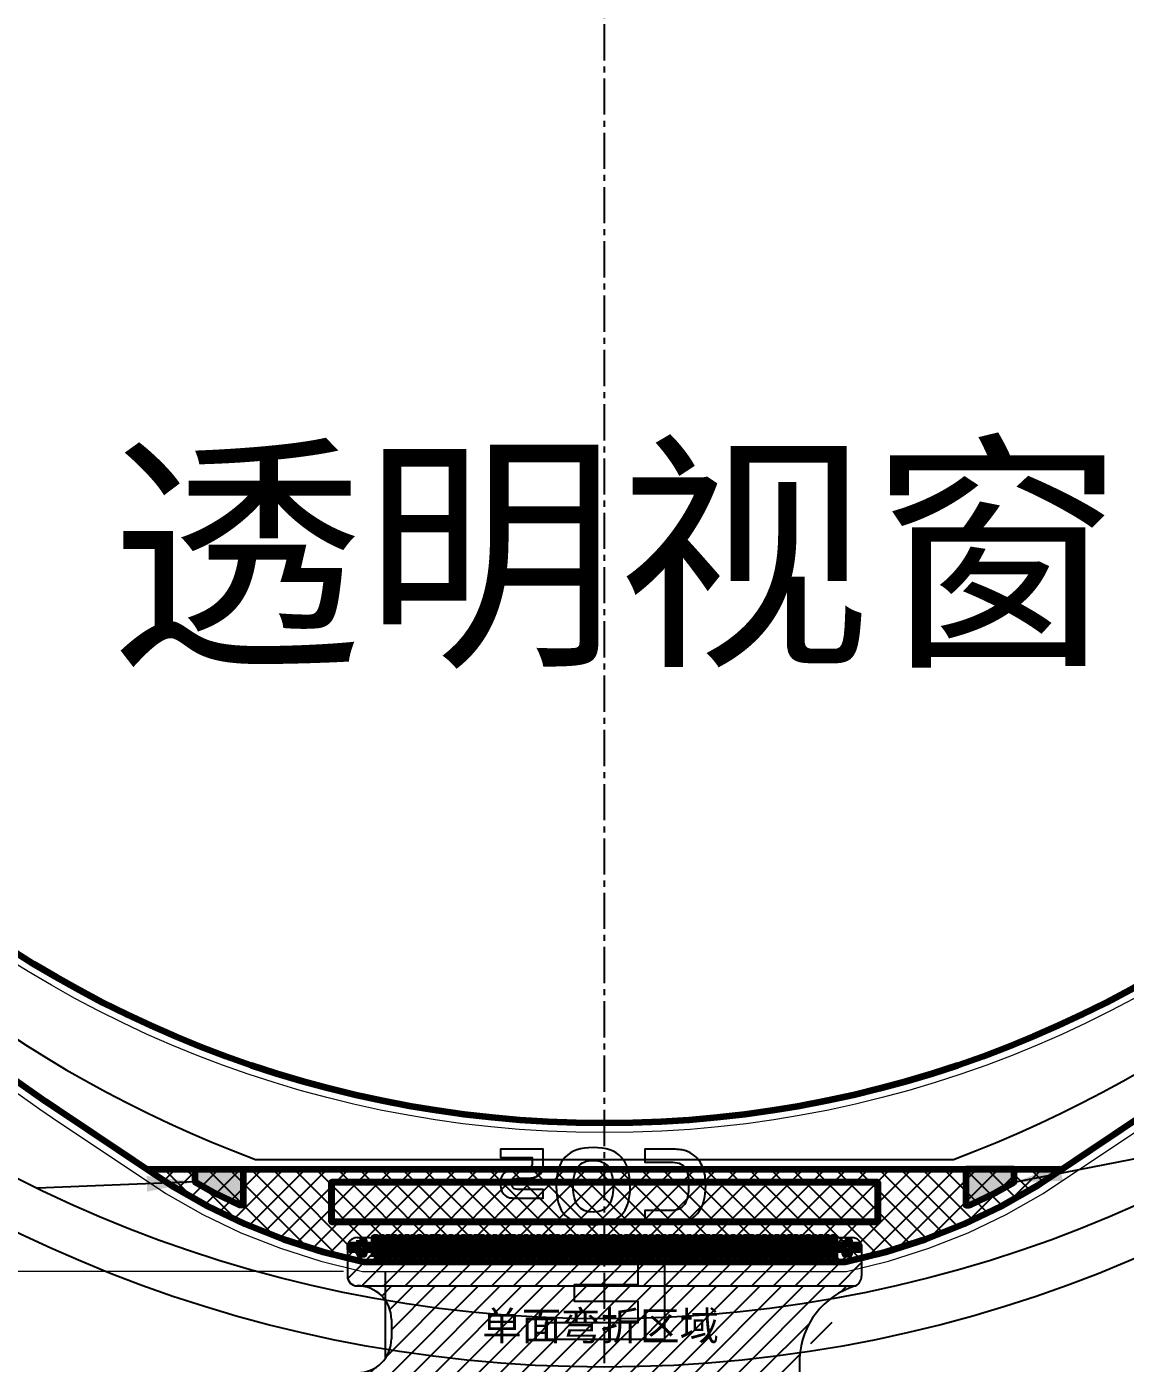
# Model space of a CAD drawing. Header units: millimetres. Extents: x 661 to 1565, y 210 to 444.
# Drawn here: x 1315.73 to 1338.51, y 324.14 to 351.84 of the extents above; entities that cross this region are included whole.
import ezdxf

# ---------------------------------------------------------------- set-up
doc = ezdxf.new("R2010")
doc.units = ezdxf.units.MM
doc.linetypes.add('CENTER', pattern=[50.800000000000004, 31.75, -6.349999999999999, 6.349999999999999, -6.349999999999999])
doc.linetypes.add('CENTER2', pattern=[1.125, 0.75, -0.125, 0.125, -0.125])
for name, color, linetype, lineweight in [('CEN', 1, 'CENTER', 15), ('GATE.drawing', 3, 'Continuous', 100), ('LAYOUT.drawing', 140, 'Continuous', 100), ('OUTLINE.drawing', 190, 'Continuous', 100)]:
    doc.layers.add(name, color=color, linetype=linetype, lineweight=lineweight)
doc.layers.add('dim', color=3, linetype='Continuous')
doc.layers.add('layer 1', color=7, linetype='Continuous')
doc.styles.get("Standard").update_dxf_attribs({"font": 'txt', "bigfont": 'gbcbig.shx'})
doc.styles.add('宋体', font='')
doc.styles.add('工程', font='gbenor.shx', dxfattribs={"width": 1.25, "bigfont": 'gbcbig.shx'})
doc.styles.get('宋体').set_extended_font_data('SimSun')
doc.dimstyles.new('STANDARD$0', dxfattribs={"dimtxt": 1.6, "dimasz": 1.2, "dimexe": 0.8, "dimexo": 0.5, "dimgap": 0.6, "dimtad": 0, "dimzin": 1, "dimdsep": 46, "dimtxsty": 'Standard', "dimcen": 0, "dimclrd": 3, "dimclre": 3, "dimclrt": 3, "dimadec": 1, "dimazin": 2, "dimtp": 0.2, "dimtm": 0.2, "dimtfac": 0.5, "dimtmove": 0, "dimatfit": 3, "dimfxl": 0, "dimlwd": 13, "dimlwe": 13, "dimarcsym": 0})
doc.dimstyles.new('标准', dxfattribs={"dimtxt": 2, "dimasz": 1.8, "dimexe": 0.5, "dimexo": 0.4, "dimgap": 0.1, "dimtad": 1, "dimzin": 1, "dimdsep": 46, "dimtxsty": '工程', "dimblk": 'CLOSEDBLANK', "dimcen": 0.09, "dimclrd": 3, "dimclre": 3, "dimclrt": 3, "dimadec": 0, "dimazin": 0, "dimtfac": 1, "dimtofl": 0, "dimtmove": 0, "dimatfit": 3, "dimldrblk": 'CLOSEDBLANK', "dimfxl": 0, "dimtolj": 1, "dimlwd": 0, "dimlwe": 0, "dimarcsym": 0})
doc.dimstyles.new('标注', dxfattribs={"dimtxt": 1.2, "dimasz": 1, "dimexe": 0, "dimexo": 1, "dimgap": 0.2, "dimtad": 0, "dimrnd": 0.0005, "dimzin": 9, "dimdsep": 46, "dimtxsty": 'Standard', "dimcen": 0, "dimclrd": 3, "dimclre": 3, "dimclrt": 3, "dimadec": 0, "dimazin": 0, "dimtfac": 1, "dimtmove": 0, "dimatfit": 3, "dimfxl": 0, "dimlwd": -1, "dimlwe": -1, "dimarcsym": 0})

# ---------------------------------------------------------------- blocks, each defined once
blk = doc.blocks.new('*D105')
at = {"color": 7, "lineweight": 0, "transparency": 16777216}
for p, q in [((1327.31263947413, 375.9943471481744), (1288.288190374724, 375.9943471481744)), ((1288.788190374724, 374.9943471481744), (1288.788190374724, 327.0403462019488)), ((1322.298206530873, 326.0403462019488), (1288.288190374724, 326.0403462019488))]:
    blk.add_line(p, q, dxfattribs=at)
at = {"color": 7, "transparency": 16777216}
for points in [[(1288.621523708057, 374.9943471481744), (1288.954857041391, 374.9943471481744), (1288.788190374724, 375.9943471481744)], [(1288.621523708057, 327.0403462019488), (1288.954857041391, 327.0403462019488), (1288.788190374724, 326.0403462019488)]]:
    blk.add_solid(points, dxfattribs=at)
at = {"layer": 'Defpoints', "color": 0, "transparency": 16777216}
for p in [(1327.71263947413, 375.9943471481744), (1288.788190374724, 326.0403462019488), (1322.698206530873, 326.0403462019488)]:
    blk.add_point(p, dxfattribs=at)
at = {"color": 7, "transparency": 16777216, "insert": (1287.332883112154, 351.0173466750616), "char_height": 1.5, "attachment_point": 5, "rotation": 90, "style": '宋体'}
blk.add_mtext('\\A1;49.95%%P0.15(LCM)', dxfattribs=at)
blk = doc.blocks.new('_ClosedBlank')
at = {"color": 0, "linetype": 'ByBlock', "lineweight": -2}
for p, q in [((-1, 0.1666666666666666), (0, 0)), ((-1, 0.1666666666666666), (-1, -0.1666666666666666)), ((0, 0), (-1, -0.1666666666666666))]:
    blk.add_line(p, q, dxfattribs=at)
blk = doc.blocks.new('*D107')
at = {"color": 7, "lineweight": 0, "transparency": 16777216}
for p, q in [((1322.298206530873, 326.0403462019488), (1295.794523949958, 326.0403462019488)), ((1296.294523949958, 325.0403462019488), (1296.294523949958, 277.0364331500115)), ((1324.116344729955, 276.0364331500115), (1295.794523949958, 276.0364331500115))]:
    blk.add_line(p, q, dxfattribs=at)
at = {"color": 7, "transparency": 16777216}
for points in [[(1296.127857283292, 325.0403462019488), (1296.461190616625, 325.0403462019488), (1296.294523949958, 326.0403462019488)], [(1296.127857283292, 277.0364331500115), (1296.461190616625, 277.0364331500115), (1296.294523949958, 276.0364331500115)]]:
    blk.add_solid(points, dxfattribs=at)
at = {"layer": 'Defpoints', "color": 0, "transparency": 16777216}
for p in [(1322.698206530873, 326.0403462019488), (1296.294523949958, 276.0364331500115), (1324.516344729955, 276.0364331500115)]:
    blk.add_point(p, dxfattribs=at)
at = {"color": 7, "transparency": 16777216, "insert": (1294.985864732081, 301.0383896759802), "char_height": 1.5, "attachment_point": 5, "rotation": 90, "style": '宋体'}
blk.add_mtext('\\A1;50.00%%P0.3', dxfattribs=at)
blk = doc.blocks.new('fpc_mark')
at = {"layer": 'GATE.drawing', "color": 3, "linetype": 'Continuous', "lineweight": 100}
blk.add_lwpolyline([(0.20138, 0.2459), (0.30138, 0.2459), (0.30138, 0.1459), (0.50138, 0.1459), (0.50138, 0.0459), (0.30138, 0.0459), (0.30138, -0.0541), (0.20138, -0.0541), (0.20138, 0.0459), (0.00138, 0.0459), (0.00138, 0.1459), (0.20138, 0.1459)], close=True, dxfattribs=at)
blk = doc.blocks.new('*D118')
at = {"color": 0, "lineweight": -2, "transparency": 16777216}
for p, q in [((1299.812629175806, 351.9851063073108), (1299.812629175806, 307.7014887069344)), ((1322.41263947293, 317.2559406835471), (1322.41263947293, 307.7014887069344)), ((1300.812629175806, 307.8814887069344), (1308.278500246156, 307.8814887069344)), ((1321.41263947293, 307.8814887069344), (1313.94676840258, 307.8814887069344))]:
    blk.add_line(p, q, dxfattribs=at)
at = {"color": 0, "transparency": 16777216}
for points in [[(1300.812629175806, 308.0481553736011), (1300.812629175806, 307.7148220402677), (1299.812629175806, 307.8814887069344)], [(1321.41263947293, 308.0481553736011), (1321.41263947293, 307.7148220402677), (1322.41263947293, 307.8814887069344)]]:
    blk.add_solid(points, dxfattribs=at)
at = {"layer": 'Defpoints', "color": 0, "transparency": 16777216}
for p in [(1299.812629175806, 352.0476063073108), (1322.41263947293, 317.3184406835471), (1322.41263947293, 307.8814887069344)]:
    blk.add_point(p, dxfattribs=at)
at = {"color": 0, "transparency": 16777216, "insert": (1311.112634324368, 307.8814887069344), "char_height": 1.6, "attachment_point": 5, "style": '宋体'}
blk.add_mtext('\\A1;22.60', dxfattribs=at)

msp = doc.modelspace()

# ---------------------------------------------------------------- hatches: boundary and pattern name
for points in [[(1319.22292947413, 327.8871162019487), (1319.614979474131, 327.664946201949), (1320.14461947413, 327.4103462019486), (1320.22292947413, 327.4103462019486), (1320.22292947413, 328.1603462019486), (1319.22292947413, 328.1603462019486)], [(1335.20234947413, 327.4103462019486), (1335.280659474129, 327.4103462019486), (1335.810299474129, 327.6649462019486), (1336.20234947413, 327.8871162019487), (1336.20234947413, 328.1603462019486), (1335.20234947413, 328.1603462019486)]]:
    msp.add_hatch(color=2).paths.add_polyline_path(points)
at = {"layer": 'dim'}
h = msp.add_hatch(dxfattribs=at)
h.set_pattern_fill('ANSI37', scale=0.1, style=0)
h.set_pattern_definition([(45, (251.3952429208204, -11.86001314101753), (-0.2245064030267288, 0.2245064030267289), []), (135, (251.3952429208204, -11.86001314101753), (-0.2245064030267289, -0.2245064030267288), [])])
edge = h.paths.add_edge_path()
edge.add_line((1318.222924734074, 328.1603462019486), (1337.20234947413, 328.1603462019486))
edge.add_arc((1325.27369701057, 338.4511751536313), 12.47455343351852, 235.582984395283, 258.1976510388391)
edge.add_line((1322.722199474127, 326.2403462019494), (1332.703079474133, 326.2403462019496))
edge.add_arc((1330.120698029252, 338.5235475717116), 12.55172218530143, 281.8727752933423, 304.3465892725349)
h = msp.add_hatch(dxfattribs=at)
h.set_pattern_fill('ANSI31', color=30, scale=0.1, style=0)
h.set_pattern_definition([(45, (251.3952429208204, -11.86001314101753), (-0.2245064030267288, 0.2245064030267289), [])])
edge = h.paths.add_edge_path()
edge.add_line((1322.58264292082, 326.7403604174176), (1332.855259534048, 326.7399616375563))
edge.add_arc((1322.58264292082, 326.5403604174176), 0.2, 90.00000000002606, 180.0000000000326)
edge.add_line((1322.38264292082, 326.5399535871272), (1322.38264292082, 325.9399763560575))
edge.add_arc((1322.58264292082, 325.9399763560575), 0.2, 179.9999999999674, 269.9999999999739)
edge.add_line((1322.583017741027, 325.7399763560575), (1332.057921132281, 325.7399760293576))
edge.add_line((1332.057921936283, 325.7399760293581), (1332.917135894085, 325.7399762917881))
edge.add_arc((1332.810739817098, 325.9461156077456), 0.2319774617967958, 297.299921475494, 358.4834980002183)
edge.add_line((1333.042636027439, 326.5399535871272), (1333.042636027439, 325.9399763560575))
edge.add_arc((1332.842636027439, 326.5403604174176), 0.2, 359.9999999999674, 449.999999999974)
h = msp.add_hatch(dxfattribs=at)
h.set_pattern_fill('ANSI31', scale=0.1, style=0)
h.set_pattern_definition([(45, (309.535881327158, -24.83784195458551), (-0.2245064030267288, 0.2245064030267289), [])])
edge = h.paths.add_edge_path()
edge.add_line((1322.583017741027, 325.7399763560575), (1332.057921132281, 325.7399760293576))
edge.add_arc((1322.594260825256, 325.0399125238597), 0.7001541088178348, 0.00522362412663274, 90.92009595444304)
edge.add_line((1323.294414931165, 325.0399763565175), (1323.294414931165, 324.6399763551032))
edge.add_arc((1322.594414932119, 324.6399763546086), 0.6999999990454739, 269.9999999595364, 360.0000000404766)
edge.add_line((1322.594414931625, 323.9399763555632), (1331.756254485483, 323.9405525745977))
edge.add_line((1331.756417912585, 324.2453333767841), (1331.756254181965, 323.9399865322829))
edge.add_arc((1333.392844738519, 324.172527890468), 1.638045602379227, 106.8826506979029, 177.4525606893499)
edge.add_line((1332.057921936283, 325.7399760293581), (1332.917135894085, 325.7399762917881))
h.paths.add_polyline_path([(1324.983757592896, 324.2337900255816), (1330.432360944852, 324.2337900255816), (1330.432360944852, 325.3918905842409), (1324.983757592896, 325.3918905842409)], flags=24)

# ---------------------------------------------------------------- linework, layer by layer
at = {"color": 1, "linetype": 'CENTER2'}
msp.add_line((1327.71263947413, 324.1384088963309), (1327.71263947413, 375.7943462019487), dxfattribs=at)
at = {"color": 5}
msp.add_line((1320.476884599767, 328.3604638281688), (1334.948394348492, 328.3604638281687), dxfattribs=at)
at = {"color": 30, "linetype": 'Continuous'}
for p, q in [((1322.38264292082, 326.5399535871272), (1322.38264292082, 325.9399763560575)), ((1333.042636027439, 326.5399535871272), (1333.042636027439, 325.9399763560575)), ((1323.294414931165, 325.0399763565175), (1323.294414931165, 324.6399763551032))]:
    msp.add_line(p, q, dxfattribs=at)
at = {"color": 6, "linetype": 'Continuous'}
msp.add_circle((1327.71263947413, 351.9564882001265), 27.9, dxfattribs=at)
at = {"color": 7, "linetype": 'Continuous'}
msp.add_circle((1327.71263947413, 351.9564882001265), 26.9, dxfattribs=at)
at = {"color": 5}
for centre, radius, start, end in [((1327.71263947413, 351.9511922128469), 23.6632, 359.4362865671836, 180.5637134328163), ((1329.30450791297, 352.0232328050898), 25.25576308518412, 180.6916082678305, 249.5414865256299), ((1326.120780226642, 352.023226341332), 25.25575381647999, 290.4584990633068, 359.3084061432388)]:
    msp.add_arc(centre, radius, start, end, dxfattribs=at)
at = {"color": 30, "ltscale": 5}
for centre, radius, start, end in [((1322.58264292082, 326.5403604174176), 0.2, 90.00000000002606, 180.0000000000326), ((1332.842636027439, 326.5403604174176), 0.2, 359.9999999999674, 89.99999999997395), ((1322.58264292082, 325.9399763560575), 0.2, 179.9999999999674, 269.9999999999739), ((1332.810739817098, 325.9461156077456), 0.2319774617967958, 297.299921475494, 358.4834980002183)]:
    msp.add_arc(centre, radius, start, end, dxfattribs=at)
at = {"layer": 'CEN', "color": 6, "linetype": 'ByBlock'}
msp.add_circle((1327.712639474129, 351.9564882001268), 23.04, dxfattribs=at)
at = {"layer": 'dim', "color": 30}
for p, q in [((1322.58264292082, 326.7403604174176), (1332.855259534048, 326.7399616375563)), ((1322.583017741027, 325.7399763560575), (1332.057921132281, 325.7399760293576)), ((1332.057921936283, 325.7399760293581), (1332.917135894085, 325.7399762917881)), ((1331.756417912585, 324.2453333767841), (1331.756254181965, 323.9399865322829))]:
    msp.add_line(p, q, dxfattribs=at)
at = {"layer": 'dim', "color": 32, "ltscale": 3}
msp.add_line((1323.161297844898, 326.0403462019488), (1323.161297851135, 324.2293137743898), dxfattribs=at)
at = {"layer": 'dim', "color": 30}
for centre, radius, start, end in [((1322.594260825256, 325.0399125238597), 0.7001541088178348, 0.00522362412663274, 90.92009595444304), ((1333.392844738519, 324.172527890468), 1.638045602379227, 106.8826506979029, 177.4525606893499), ((1322.594414932119, 324.6399763546086), 0.6999999990454739, 269.9999999595364, 4.047660398717807e-08)]:
    msp.add_arc(centre, radius, start, end, dxfattribs=at)
at = {"layer": 'GATE.drawing', "color": 2, "linetype": 'Continuous', "lineweight": 100}
for points in [[(1320.22292947413, 328.1603462019486), (1320.22292947413, 327.4103462019486), (1320.14461947413, 327.4103462019486), (1319.61497947413, 327.6649462019486), (1319.22292947413, 327.8871162019486), (1319.22292947413, 328.1603462019486)], [(1335.20234947413, 328.1603462019486), (1335.20234947413, 327.4103462019486), (1335.280659474129, 327.4103462019486), (1335.81029947413, 327.6649462019486), (1336.20234947413, 327.8871162019486), (1336.20234947413, 328.1603462019486)]]:
    msp.add_lwpolyline(points, close=True, dxfattribs=at)
at = {"layer": 'layer 1', "color": 8}
for points, knots in [([(1326.443289474508, 328.2689739996104), (1326.443289474508, 328.1626739996109), (1326.416489474508, 328.0867739996111), (1326.362589474508, 328.0410739996105), (1326.308989474508, 327.9952739996106), (1326.219889474508, 327.9724739996109), (1326.094989474508, 327.9724739996109), (1326.094989474508, 327.9724739996109), (1325.957889474508, 327.9724739996109), (1325.957889474508, 327.9724739996109), (1325.895989474508, 327.9724739996109), (1325.852689474508, 327.9634739996109), (1325.828289474508, 327.9456739996103), (1325.803589474508, 327.9277739996105), (1325.791389474508, 327.8976739996106), (1325.791389474508, 327.8555739996109), (1325.791389474508, 327.8110739996109), (1325.803089474508, 327.780073999611), (1325.826889474508, 327.7621739996112), (1325.850389474508, 327.7442739996104), (1325.894089474508, 327.7353739996106), (1325.957889474508, 327.7353739996106), (1325.957889474508, 327.7353739996106), (1326.443289474508, 327.7353739996106), (1326.443289474508, 327.7353739996106), (1326.443289474508, 327.7353739996106), (1326.443289474508, 327.5603739996104), (1326.443289474508, 327.5603739996104), (1326.443289474508, 327.5603739996104), (1325.864989474508, 327.5603739996104), (1325.864989474508, 327.5603739996104), (1325.815289474508, 327.5603739996104), (1325.777489474508, 327.5629739996111), (1325.750889474508, 327.5679739996103), (1325.724589474508, 327.5730739996106), (1325.701089474508, 327.581773999611), (1325.680389474508, 327.5942739996108), (1325.637589474508, 327.6189739996107), (1325.605789474508, 327.653273999611), (1325.584589474508, 327.6967739996107), (1325.563489474508, 327.7405739996111), (1325.552889474508, 327.7941739996104), (1325.552889474508, 327.8581739996107), (1325.552889474508, 327.9545739996111), (1325.578789474508, 328.0279739996104), (1325.630689474508, 328.0780739996108), (1325.682689474508, 328.1281739996111), (1325.758389474508, 328.1530739996106), (1325.858189474508, 328.1530739996106), (1325.858189474508, 328.1530739996106), (1326.049589474508, 328.1530739996106), (1326.049589474508, 328.1530739996106), (1326.109589474508, 328.1530739996106), (1326.152089474508, 328.164073999611), (1326.177089474508, 328.1862739996104), (1326.202189474508, 328.2083739996106), (1326.214689474508, 328.2457739996107), (1326.214689474508, 328.2986739996104), (1326.214689474508, 328.2986739996104), (1326.214689474508, 328.3999739996107), (1326.214689474508, 328.3999739996107), (1326.214689474508, 328.3999739996107), (1325.557789474508, 328.3999739996107), (1325.557789474508, 328.3999739996107), (1325.557789474508, 328.3999739996107), (1325.557789474508, 328.5735739996107), (1325.557789474508, 328.5735739996107), (1325.557789474508, 328.5735739996107), (1326.443289474508, 328.5735739996107), (1326.443289474508, 328.5735739996107), (1326.443289474508, 328.5735739996107), (1326.443289474508, 328.2689739996104), (1326.443289474508, 328.2689739996104)], [0, 0, 0, 0, 0.04166666666666666, 0.04166666666666666, 0.04166666666666666, 0.08333333333333333, 0.08333333333333333, 0.08333333333333333, 0.125, 0.125, 0.125, 0.1666666666666667, 0.1666666666666667, 0.1666666666666667, 0.2083333333333333, 0.2083333333333333, 0.2083333333333333, 0.25, 0.25, 0.25, 0.2916666666666666, 0.2916666666666666, 0.2916666666666666, 0.3333333333333333, 0.3333333333333333, 0.3333333333333333, 0.375, 0.375, 0.375, 0.4166666666666666, 0.4166666666666666, 0.4166666666666666, 0.4583333333333333, 0.4583333333333333, 0.4583333333333333, 0.5, 0.5, 0.5, 0.5416666666666666, 0.5416666666666666, 0.5416666666666666, 0.5833333333333333, 0.5833333333333333, 0.5833333333333333, 0.625, 0.625, 0.625, 0.6666666666666666, 0.6666666666666666, 0.6666666666666666, 0.7083333333333333, 0.7083333333333333, 0.7083333333333333, 0.75, 0.75, 0.75, 0.7916666666666666, 0.7916666666666666, 0.7916666666666666, 0.8333333333333333, 0.8333333333333333, 0.8333333333333333, 0.875, 0.875, 0.875, 0.9166666666666666, 0.9166666666666666, 0.9166666666666666, 0.9583333333333333, 0.9583333333333333, 0.9583333333333333, 1, 1, 1, 1]), ([(1328.244189474508, 327.7889739996108), (1328.244189474508, 327.5247739996112), (1328.180989474508, 327.3280739996108), (1328.054289474508, 327.1992739996103), (1327.927989474508, 327.0703739996106), (1327.735589474508, 327.0057739996109), (1327.476789474508, 327.0057739996109), (1327.216189474508, 327.0057739996109), (1327.023389474508, 327.0710739996111), (1326.898489474508, 327.201373999611), (1326.773189474508, 327.3316739996108), (1326.710689474508, 327.5326739996108), (1326.710689474508, 327.8046739996107), (1326.710689474508, 328.0766739996106), (1326.773189474508, 328.2779739996104), (1326.898489474508, 328.4089739996107), (1327.023389474508, 328.539973999611), (1327.216189474508, 328.6056739996111), (1327.476789474508, 328.6056739996111), (1327.740189474508, 328.6056739996111), (1327.933989474508, 328.5396739996104), (1328.058189474508, 328.4079739996105), (1328.182089474508, 328.2761739996104), (1328.244189474508, 328.0698739996105), (1328.244189474508, 327.7889739996108)], [0, 0, 0, 0, 0.125, 0.125, 0.125, 0.25, 0.25, 0.25, 0.375, 0.375, 0.375, 0.5, 0.5, 0.5, 0.625, 0.625, 0.625, 0.75, 0.75, 0.75, 0.875, 0.875, 0.875, 1, 1, 1, 1]), ([(1329.079689474508, 327.2991739996105), (1329.213489474508, 327.2991739996105), (1329.309889474508, 327.341673999611), (1329.368789474508, 327.426673999611), (1329.427689474508, 327.5115739996108), (1329.456989474508, 327.6515739996112), (1329.456989474508, 327.8456739996109), (1329.456989474508, 328.0145739996105), (1329.428789474508, 328.1334739996109), (1329.372389474508, 328.2023739996112), (1329.315989474508, 328.2711739996112), (1329.218489474508, 328.3058739996104), (1329.079689474508, 328.3058739996104), (1329.079689474508, 328.3058739996104), (1328.548889474508, 328.3058739996104), (1328.548889474508, 328.3058739996104), (1328.548889474508, 328.3058739996104), (1328.548889474508, 328.5735739996107), (1328.548889474508, 328.5735739996107), (1328.548889474508, 328.5735739996107), (1329.095389474508, 328.5735739996107), (1329.095389474508, 328.5735739996107), (1329.215989474508, 328.5735739996107), (1329.310589474508, 328.5631739996106), (1329.379889474508, 328.5428739996105), (1329.448789474508, 328.5221739996105), (1329.513389474508, 328.4875739996105), (1329.574089474508, 328.4386739996107), (1329.652989474508, 328.3757739996108), (1329.711889474508, 328.2940739996111), (1329.751489474508, 328.1933739996111), (1329.790789474508, 328.0923739996106), (1329.810389474508, 327.972073999611), (1329.810389474508, 327.831773999611), (1329.810389474508, 327.559773999611), (1329.751489474508, 327.3591739996109), (1329.633689474508, 327.2299739996106), (1329.515889474508, 327.1003739996104), (1329.333489474508, 327.0357739996107), (1329.086089474508, 327.0357739996107), (1329.086089474508, 327.0357739996107), (1328.548889474508, 327.0357739996107), (1328.548889474508, 327.0357739996107), (1328.548889474508, 327.0357739996107), (1328.548889474508, 327.2991739996105), (1328.548889474508, 327.2991739996105), (1328.548889474508, 327.2991739996105), (1329.079689474508, 327.2991739996105), (1329.079689474508, 327.2991739996105)], [0, 0, 0, 0, 0.0625, 0.0625, 0.0625, 0.125, 0.125, 0.125, 0.1875, 0.1875, 0.1875, 0.25, 0.25, 0.25, 0.3125, 0.3125, 0.3125, 0.375, 0.375, 0.375, 0.4375, 0.4375, 0.4375, 0.5, 0.5, 0.5, 0.5625, 0.5625, 0.5625, 0.625, 0.625, 0.625, 0.6875, 0.6875, 0.6875, 0.75, 0.75, 0.75, 0.8125, 0.8125, 0.8125, 0.875, 0.875, 0.875, 0.9375, 0.9375, 0.9375, 1, 1, 1, 1]), ([(1327.476789474508, 327.2691739996108), (1327.615589474508, 327.2691739996108), (1327.719089474508, 327.3123739996108), (1327.787989474508, 327.398773999611), (1327.856589474508, 327.4851739996111), (1327.890789474508, 327.6161739996105), (1327.890789474508, 327.7910739996105), (1327.890789474508, 327.9806739996111), (1327.857589474508, 328.1194739996108), (1327.790889474508, 328.207673999611), (1327.724489474508, 328.2958739996111), (1327.619889474508, 328.3400739996105), (1327.476789474508, 328.3400739996105), (1327.336089474508, 328.3400739996105), (1327.231889474508, 328.2961739996108), (1327.163689474508, 328.2087739996105), (1327.095889474508, 328.1212739996108), (1327.061989474508, 327.9866739996105), (1327.061989474508, 327.8046739996107), (1327.061989474508, 327.6218739996111), (1327.095889474508, 327.4869739996111), (1327.163689474508, 327.3998739996105), (1327.231889474508, 327.3127739996107), (1327.336089474508, 327.2691739996108), (1327.476789474508, 327.2691739996108)], [0, 0, 0, 0, 0.125, 0.125, 0.125, 0.25, 0.25, 0.25, 0.375, 0.375, 0.375, 0.5, 0.5, 0.5, 0.625, 0.625, 0.625, 0.75, 0.75, 0.75, 0.875, 0.875, 0.875, 1, 1, 1, 1])]:
    msp.add_open_spline(points, degree=3, knots=knots, dxfattribs=at)
at = {"layer": 'layer 1', "color": 143}
msp.add_open_spline([(1328.962489474508, 326.6355739996106), (1328.962489474508, 326.6355739996106), (1328.962489474508, 324.6355739996106), (1328.962489474508, 324.6355739996106), (1328.962489474508, 324.6355739996106), (1326.485789474508, 324.6355739996106), (1326.485789474508, 324.6355739996106), (1326.485789474508, 324.6355739996106), (1326.485789474508, 324.9766739996103), (1326.485789474508, 324.9766739996103), (1326.485789474508, 324.9766739996103), (1328.399489474508, 324.9766739996103), (1328.399489474508, 324.9766739996103), (1328.399489474508, 324.9766739996103), (1328.399489474508, 325.4223739996105), (1328.399489474508, 325.4223739996105), (1328.399489474508, 325.4223739996105), (1327.080589474508, 325.4223739996105), (1327.080589474508, 325.4223739996105), (1327.080589474508, 325.4223739996105), (1327.080589474508, 325.7634739996111), (1327.080589474508, 325.7634739996111), (1327.080589474508, 325.7634739996111), (1328.399489474508, 325.7634739996111), (1328.399489474508, 325.7634739996111), (1328.399489474508, 325.7634739996111), (1328.399489474508, 326.2595739996104), (1328.399489474508, 326.2595739996104), (1328.399489474508, 326.2595739996104), (1326.462489474508, 326.2595739996104), (1326.462489474508, 326.2595739996104), (1326.462489474508, 326.2595739996104), (1326.462489474508, 326.6355739996106), (1326.462489474508, 326.6355739996106), (1326.462489474508, 326.6355739996106), (1328.962489474508, 326.6355739996106), (1328.962489474508, 326.6355739996106)], degree=3, knots=[0, 0, 0, 0, 0.08333333333333333, 0.08333333333333333, 0.08333333333333333, 0.1666666666666667, 0.1666666666666667, 0.1666666666666667, 0.25, 0.25, 0.25, 0.3333333333333333, 0.3333333333333333, 0.3333333333333333, 0.4166666666666666, 0.4166666666666666, 0.4166666666666666, 0.5, 0.5, 0.5, 0.5833333333333333, 0.5833333333333333, 0.5833333333333333, 0.6666666666666666, 0.6666666666666666, 0.6666666666666666, 0.75, 0.75, 0.75, 0.8333333333333333, 0.8333333333333333, 0.8333333333333333, 0.9166666666666666, 0.9166666666666666, 0.9166666666666666, 1, 1, 1, 1], dxfattribs=at)
at = {"layer": 'LAYOUT.drawing', "color": 4, "linetype": 'Continuous', "lineweight": 100}
for points in [[(1315.252939474129, 330.1792362019487), (1316.116849474129, 329.5659062019487), (1316.38164947413, 329.3925562019487), (1318.72386947413, 327.8251062019486), (1319.475879474129, 327.3989462019487), (1320.25481947413, 327.0245162019487), (1321.058669474129, 326.7066262019487), (1321.882419474129, 326.4447762019487), (1322.72219947413, 326.2403462019487), (1332.70307947413, 326.2403462019487), (1333.54285947413, 326.4447762019487), (1334.36660947413, 326.7066262019487), (1335.17045947413, 327.0245162019487), (1335.949399474129, 327.3989462019487), (1336.70140947413, 327.8251062019486), (1339.04362947413, 329.3925562019487)], [(1315.252939474129, 330.1792362019487), (1316.116849474129, 329.5659062019487), (1316.38164947413, 329.3925562019487), (1318.222929474129, 328.1603462019486), (1337.20234947413, 328.1603462019486), (1339.04362947413, 329.3925562019487)]]:
    msp.add_lwpolyline(points, dxfattribs=at)
at = {"layer": 'LAYOUT.drawing', "color": 7, "linetype": 'Continuous', "lineweight": 9}
for points in [[(1315.134083604599, 330.018340195827), (1316.004148307731, 329.4006406850306), (1316.271258308373, 329.2257784546257), (1318.618805268247, 327.6547635703472), (1319.383147058833, 327.2216152113147), (1320.174618482169, 326.8411614600116), (1320.991521380681, 326.518109569226), (1321.828408830152, 326.252083495), (1322.698206530873, 326.0403462019488), (1324.161297844899, 326.0403462019488)], [(1324.161297844899, 326.0403462019488), (1332.727072417386, 326.0403462019488), (1333.596870118108, 326.252083495), (1334.433757567578, 326.518109569226), (1335.25066046609, 326.8411614600116), (1336.042131889427, 327.2216152113147), (1336.806473680013, 327.6547635703472), (1339.154020639887, 329.2257784546257)]]:
    msp.add_lwpolyline(points, dxfattribs=at)
at = {"layer": 'LAYOUT.drawing', "color": 140, "linetype": 'Continuous', "lineweight": 100}
for points in [[(1333.37563947413, 327.0643462019486), (1322.04963947413, 327.0643462019486), (1322.04963947413, 327.8903462019487), (1333.37563947413, 327.8903462019487)], [(1322.04963947413, 327.0643462019486), (1333.37563947413, 327.0643462019486), (1333.37563947413, 327.8903462019487), (1322.04963947413, 327.8903462019487)]]:
    msp.add_lwpolyline(points, close=True, dxfattribs=at)
at = {"layer": 'OUTLINE.drawing', "color": 190, "linetype": 'Continuous', "lineweight": 100}
for p, q in [((1323.00263947413, 326.7403462019487), (1322.932639474129, 326.7403462019487)), ((1322.932639474129, 326.7403462019487), (1322.932639474129, 326.3403462019487)), ((1323.00263947413, 326.3403462019487), (1323.00263947413, 326.7403462019487)), ((1322.932639474129, 326.3403462019487), (1323.00263947413, 326.3403462019487))]:
    msp.add_line(p, q, dxfattribs=at)
for points in [[(1322.932639474129, 326.3403462019487), (1323.00263947413, 326.3403462019487), (1323.00263947413, 326.7403462019487), (1322.932639474129, 326.7403462019487)], [(1322.932639474129, 326.3403462019487), (1323.00263947413, 326.3403462019487), (1323.00263947413, 326.7403462019487), (1322.932639474129, 326.7403462019487)], [(1322.932639474129, 326.3403462019487), (1323.00263947413, 326.3403462019487), (1323.00263947413, 326.7403462019487), (1322.932639474129, 326.7403462019487)], [(1322.932639474129, 326.3403462019487), (1323.00263947413, 326.3403462019487), (1323.00263947413, 326.7403462019487), (1322.932639474129, 326.7403462019487)], [(1322.932639474129, 326.3403462019487), (1323.00263947413, 326.3403462019487), (1323.00263947413, 326.7403462019487), (1322.932639474129, 326.7403462019487)], [(1322.932639474129, 326.3403462019487), (1323.00263947413, 326.3403462019487), (1323.00263947413, 326.7403462019487), (1322.932639474129, 326.7403462019487)], [(1322.932639474129, 326.3403462019487), (1323.00263947413, 326.3403462019487), (1323.00263947413, 326.7403462019487), (1322.932639474129, 326.7403462019487)], [(1322.932639474129, 326.3403462019487), (1323.00263947413, 326.3403462019487), (1323.00263947413, 326.7403462019487), (1322.932639474129, 326.7403462019487)], [(1322.932639474129, 326.3403462019487), (1323.00263947413, 326.3403462019487), (1323.00263947413, 326.7403462019487), (1322.932639474129, 326.7403462019487)], [(1322.932639474129, 326.3403462019487), (1323.00263947413, 326.3403462019487), (1323.00263947413, 326.7403462019487), (1322.932639474129, 326.7403462019487)], [(1322.932639474129, 326.3403462019487), (1323.00263947413, 326.3403462019487), (1323.00263947413, 326.7403462019487), (1322.932639474129, 326.7403462019487)], [(1322.932639474129, 326.3403462019487), (1323.00263947413, 326.3403462019487), (1323.00263947413, 326.7403462019487), (1322.932639474129, 326.7403462019487)], [(1322.932639474129, 326.3403462019487), (1323.00263947413, 326.3403462019487), (1323.00263947413, 326.7403462019487), (1322.932639474129, 326.7403462019487)], [(1322.932639474129, 326.3403462019487), (1323.00263947413, 326.3403462019487), (1323.00263947413, 326.7403462019487), (1322.932639474129, 326.7403462019487)], [(1322.932639474129, 326.3403462019487), (1323.00263947413, 326.3403462019487), (1323.00263947413, 326.7403462019487), (1322.932639474129, 326.7403462019487)], [(1322.932639474129, 326.3403462019487), (1323.00263947413, 326.3403462019487), (1323.00263947413, 326.7403462019487), (1322.932639474129, 326.7403462019487)], [(1322.932639474129, 326.3403462019487), (1323.00263947413, 326.3403462019487), (1323.00263947413, 326.7403462019487), (1322.932639474129, 326.7403462019487)], [(1322.932639474129, 326.3403462019487), (1323.00263947413, 326.3403462019487), (1323.00263947413, 326.7403462019487), (1322.932639474129, 326.7403462019487)], [(1322.932639474129, 326.3403462019487), (1323.00263947413, 326.3403462019487), (1323.00263947413, 326.7403462019487), (1322.932639474129, 326.7403462019487)], [(1322.932639474129, 326.3403462019487), (1323.00263947413, 326.3403462019487), (1323.00263947413, 326.7403462019487), (1322.932639474129, 326.7403462019487)], [(1322.932639474129, 326.3403462019487), (1323.00263947413, 326.3403462019487), (1323.00263947413, 326.7403462019487), (1322.932639474129, 326.7403462019487)], [(1322.932639474129, 326.3403462019487), (1323.00263947413, 326.3403462019487), (1323.00263947413, 326.7403462019487), (1322.932639474129, 326.7403462019487)], [(1322.932639474129, 326.3403462019487), (1323.00263947413, 326.3403462019487), (1323.00263947413, 326.7403462019487), (1322.932639474129, 326.7403462019487)], [(1322.932639474129, 326.3403462019487), (1323.00263947413, 326.3403462019487), (1323.00263947413, 326.7403462019487), (1322.932639474129, 326.7403462019487)], [(1322.932639474129, 326.3403462019487), (1323.00263947413, 326.3403462019487), (1323.00263947413, 326.7403462019487), (1322.932639474129, 326.7403462019487)], [(1322.932639474129, 326.3403462019487), (1323.00263947413, 326.3403462019487), (1323.00263947413, 326.7403462019487), (1322.932639474129, 326.7403462019487)], [(1322.932639474129, 326.3403462019487), (1323.00263947413, 326.3403462019487), (1323.00263947413, 326.7403462019487), (1322.932639474129, 326.7403462019487)], [(1322.932639474129, 326.3403462019487), (1323.00263947413, 326.3403462019487), (1323.00263947413, 326.7403462019487), (1322.932639474129, 326.7403462019487)], [(1322.932639474129, 326.3403462019487), (1323.00263947413, 326.3403462019487), (1323.00263947413, 326.7403462019487), (1322.932639474129, 326.7403462019487)], [(1322.932639474129, 326.3403462019487), (1323.00263947413, 326.3403462019487), (1323.00263947413, 326.7403462019487), (1322.932639474129, 326.7403462019487)], [(1322.932639474129, 326.3403462019487), (1323.00263947413, 326.3403462019487), (1323.00263947413, 326.7403462019487), (1322.932639474129, 326.7403462019487)], [(1322.932639474129, 326.3403462019487), (1323.00263947413, 326.3403462019487), (1323.00263947413, 326.7403462019487), (1322.932639474129, 326.7403462019487)], [(1322.932639474129, 326.3403462019487), (1323.00263947413, 326.3403462019487), (1323.00263947413, 326.7403462019487), (1322.932639474129, 326.7403462019487)], [(1322.932639474129, 326.3403462019487), (1323.00263947413, 326.3403462019487), (1323.00263947413, 326.7403462019487), (1322.932639474129, 326.7403462019487)], [(1322.932639474129, 326.3403462019487), (1323.00263947413, 326.3403462019487), (1323.00263947413, 326.7403462019487), (1322.932639474129, 326.7403462019487)], [(1322.932639474129, 326.3403462019487), (1323.00263947413, 326.3403462019487), (1323.00263947413, 326.7403462019487), (1322.932639474129, 326.7403462019487)], [(1322.932639474129, 326.3403462019487), (1323.00263947413, 326.3403462019487), (1323.00263947413, 326.7403462019487), (1322.932639474129, 326.7403462019487)], [(1322.932639474129, 326.3403462019487), (1323.00263947413, 326.3403462019487), (1323.00263947413, 326.7403462019487), (1322.932639474129, 326.7403462019487)], [(1322.932639474129, 326.3403462019487), (1323.00263947413, 326.3403462019487), (1323.00263947413, 326.7403462019487), (1322.932639474129, 326.7403462019487)], [(1322.932639474129, 326.3403462019487), (1323.00263947413, 326.3403462019487), (1323.00263947413, 326.7403462019487), (1322.932639474129, 326.7403462019487)], [(1322.932639474129, 326.3403462019487), (1323.00263947413, 326.3403462019487), (1323.00263947413, 326.7403462019487), (1322.932639474129, 326.7403462019487)], [(1322.932639474129, 326.3403462019487), (1323.00263947413, 326.3403462019487), (1323.00263947413, 326.7403462019487), (1322.932639474129, 326.7403462019487)], [(1322.932639474129, 326.3403462019487), (1323.00263947413, 326.3403462019487), (1323.00263947413, 326.7403462019487), (1322.932639474129, 326.7403462019487)], [(1322.932639474129, 326.3403462019487), (1323.00263947413, 326.3403462019487), (1323.00263947413, 326.7403462019487), (1322.932639474129, 326.7403462019487)], [(1322.932639474129, 326.3403462019487), (1323.00263947413, 326.3403462019487), (1323.00263947413, 326.7403462019487), (1322.932639474129, 326.7403462019487)], [(1322.932639474129, 326.3403462019487), (1323.00263947413, 326.3403462019487), (1323.00263947413, 326.7403462019487), (1322.932639474129, 326.7403462019487)], [(1322.932639474129, 326.3403462019487), (1323.00263947413, 326.3403462019487), (1323.00263947413, 326.7403462019487), (1322.932639474129, 326.7403462019487)], [(1322.932639474129, 326.3403462019487), (1323.00263947413, 326.3403462019487), (1323.00263947413, 326.7403462019487), (1322.932639474129, 326.7403462019487)], [(1322.932639474129, 326.3403462019487), (1323.00263947413, 326.3403462019487), (1323.00263947413, 326.7403462019487), (1322.932639474129, 326.7403462019487)], [(1322.932639474129, 326.3403462019487), (1323.00263947413, 326.3403462019487), (1323.00263947413, 326.7403462019487), (1322.932639474129, 326.7403462019487)], [(1322.932639474129, 326.3403462019487), (1323.00263947413, 326.3403462019487), (1323.00263947413, 326.7403462019487), (1322.932639474129, 326.7403462019487)], [(1322.932639474129, 326.3403462019487), (1323.00263947413, 326.3403462019487), (1323.00263947413, 326.7403462019487), (1322.932639474129, 326.7403462019487)], [(1322.932639474129, 326.3403462019487), (1323.00263947413, 326.3403462019487), (1323.00263947413, 326.7403462019487), (1322.932639474129, 326.7403462019487)], [(1322.932639474129, 326.3403462019487), (1323.00263947413, 326.3403462019487), (1323.00263947413, 326.7403462019487), (1322.932639474129, 326.7403462019487)], [(1322.932639474129, 326.3403462019487), (1323.00263947413, 326.3403462019487), (1323.00263947413, 326.7403462019487), (1322.932639474129, 326.7403462019487)], [(1322.932639474129, 326.3403462019487), (1323.00263947413, 326.3403462019487), (1323.00263947413, 326.7403462019487), (1322.932639474129, 326.7403462019487)], [(1322.932639474129, 326.3403462019487), (1323.00263947413, 326.3403462019487), (1323.00263947413, 326.7403462019487), (1322.932639474129, 326.7403462019487)], [(1322.932639474129, 326.3403462019487), (1323.00263947413, 326.3403462019487), (1323.00263947413, 326.7403462019487), (1322.932639474129, 326.7403462019487)], [(1322.932639474129, 326.3403462019487), (1323.00263947413, 326.3403462019487), (1323.00263947413, 326.7403462019487), (1322.932639474129, 326.7403462019487)], [(1322.932639474129, 326.3403462019487), (1323.00263947413, 326.3403462019487), (1323.00263947413, 326.7403462019487), (1322.932639474129, 326.7403462019487)], [(1322.932639474129, 326.3403462019487), (1323.00263947413, 326.3403462019487), (1323.00263947413, 326.7403462019487), (1322.932639474129, 326.7403462019487)], [(1322.932639474129, 326.3403462019487), (1323.00263947413, 326.3403462019487), (1323.00263947413, 326.7403462019487), (1322.932639474129, 326.7403462019487)], [(1322.932639474129, 326.3403462019487), (1323.00263947413, 326.3403462019487), (1323.00263947413, 326.7403462019487), (1322.932639474129, 326.7403462019487)], [(1322.932639474129, 326.3403462019487), (1323.00263947413, 326.3403462019487), (1323.00263947413, 326.7403462019487), (1322.932639474129, 326.7403462019487)], [(1322.932639474129, 326.3403462019487), (1323.00263947413, 326.3403462019487), (1323.00263947413, 326.7403462019487), (1322.932639474129, 326.7403462019487)], [(1322.932639474129, 326.3403462019487), (1323.00263947413, 326.3403462019487), (1323.00263947413, 326.7403462019487), (1322.932639474129, 326.7403462019487)], [(1322.932639474129, 326.3403462019487), (1323.00263947413, 326.3403462019487), (1323.00263947413, 326.7403462019487), (1322.932639474129, 326.7403462019487)], [(1322.932639474129, 326.3403462019487), (1323.00263947413, 326.3403462019487), (1323.00263947413, 326.7403462019487), (1322.932639474129, 326.7403462019487)], [(1322.932639474129, 326.3403462019487), (1323.00263947413, 326.3403462019487), (1323.00263947413, 326.7403462019487), (1322.932639474129, 326.7403462019487)], [(1322.932639474129, 326.3403462019487), (1323.00263947413, 326.3403462019487), (1323.00263947413, 326.7403462019487), (1322.932639474129, 326.7403462019487)], [(1322.932639474129, 326.3403462019487), (1323.00263947413, 326.3403462019487), (1323.00263947413, 326.7403462019487), (1322.932639474129, 326.7403462019487)], [(1322.932639474129, 326.3403462019487), (1323.00263947413, 326.3403462019487), (1323.00263947413, 326.7403462019487), (1322.932639474129, 326.7403462019487)], [(1322.932639474129, 326.3403462019487), (1323.00263947413, 326.3403462019487), (1323.00263947413, 326.7403462019487), (1322.932639474129, 326.7403462019487)], [(1323.06263947413, 326.3403462019487), (1323.13263947413, 326.3403462019487), (1323.13263947413, 326.7403462019487), (1323.06263947413, 326.7403462019487)], [(1323.19263947413, 326.3403462019487), (1323.262639474129, 326.3403462019487), (1323.262639474129, 326.7403462019487), (1323.19263947413, 326.7403462019487)], [(1323.322639474129, 326.3403462019487), (1323.39263947413, 326.3403462019487), (1323.39263947413, 326.7403462019487), (1323.322639474129, 326.7403462019487)], [(1323.452639474129, 326.3403462019487), (1323.52263947413, 326.3403462019487), (1323.52263947413, 326.7403462019487), (1323.452639474129, 326.7403462019487)], [(1323.58263947413, 326.3403462019487), (1323.65263947413, 326.3403462019487), (1323.65263947413, 326.7403462019487), (1323.58263947413, 326.7403462019487)], [(1323.71263947413, 326.3403462019487), (1323.782639474129, 326.3403462019487), (1323.782639474129, 326.7403462019487), (1323.71263947413, 326.7403462019487)], [(1323.842639474129, 326.3403462019487), (1323.912639474129, 326.3403462019487), (1323.912639474129, 326.7403462019487), (1323.842639474129, 326.7403462019487)], [(1323.972639474129, 326.3403462019487), (1324.04263947413, 326.3403462019487), (1324.04263947413, 326.7403462019487), (1323.972639474129, 326.7403462019487)], [(1324.10263947413, 326.3403462019487), (1324.17263947413, 326.3403462019487), (1324.17263947413, 326.7403462019487), (1324.10263947413, 326.7403462019487)], [(1324.23263947413, 326.3403462019487), (1324.302639474129, 326.3403462019487), (1324.302639474129, 326.7403462019487), (1324.23263947413, 326.7403462019487)], [(1324.36263947413, 326.3403462019487), (1324.432639474129, 326.3403462019487), (1324.432639474129, 326.7403462019487), (1324.36263947413, 326.7403462019487)], [(1324.492639474129, 326.3403462019487), (1324.56263947413, 326.3403462019487), (1324.56263947413, 326.7403462019487), (1324.492639474129, 326.7403462019487)], [(1324.62263947413, 326.3403462019487), (1324.69263947413, 326.3403462019487), (1324.69263947413, 326.7403462019487), (1324.62263947413, 326.7403462019487)], [(1324.75263947413, 326.3403462019487), (1324.822639474129, 326.3403462019487), (1324.822639474129, 326.7403462019487), (1324.75263947413, 326.7403462019487)], [(1324.88263947413, 326.3403462019487), (1324.952639474129, 326.3403462019487), (1324.952639474129, 326.7403462019487), (1324.88263947413, 326.7403462019487)], [(1325.012639474129, 326.3403462019487), (1325.08263947413, 326.3403462019487), (1325.08263947413, 326.7403462019487), (1325.012639474129, 326.7403462019487)], [(1325.14263947413, 326.3403462019487), (1325.21263947413, 326.3403462019487), (1325.21263947413, 326.7403462019487), (1325.14263947413, 326.7403462019487)], [(1325.27263947413, 326.3403462019487), (1325.342639474129, 326.3403462019487), (1325.342639474129, 326.7403462019487), (1325.27263947413, 326.7403462019487)], [(1325.40263947413, 326.3403462019487), (1325.472639474129, 326.3403462019487), (1325.472639474129, 326.7403462019487), (1325.40263947413, 326.7403462019487)], [(1325.532639474129, 326.3403462019487), (1325.60263947413, 326.3403462019487), (1325.60263947413, 326.7403462019487), (1325.532639474129, 326.7403462019487)], [(1325.662639474129, 326.3403462019487), (1325.73263947413, 326.3403462019487), (1325.73263947413, 326.7403462019487), (1325.662639474129, 326.7403462019487)], [(1325.79263947413, 326.3403462019487), (1325.862639474129, 326.3403462019487), (1325.862639474129, 326.7403462019487), (1325.79263947413, 326.7403462019487)], [(1325.92263947413, 326.3403462019487), (1325.992639474129, 326.3403462019487), (1325.992639474129, 326.7403462019487), (1325.92263947413, 326.7403462019487)], [(1326.052639474129, 326.3403462019487), (1326.12263947413, 326.3403462019487), (1326.12263947413, 326.7403462019487), (1326.052639474129, 326.7403462019487)], [(1326.182639474129, 326.3403462019487), (1326.25263947413, 326.3403462019487), (1326.25263947413, 326.7403462019487), (1326.182639474129, 326.7403462019487)], [(1326.31263947413, 326.3403462019487), (1326.38263947413, 326.3403462019487), (1326.38263947413, 326.7403462019487), (1326.31263947413, 326.7403462019487)], [(1326.44263947413, 326.3403462019487), (1326.512639474129, 326.3403462019487), (1326.512639474129, 326.7403462019487), (1326.44263947413, 326.7403462019487)], [(1326.572639474129, 326.3403462019487), (1326.64263947413, 326.3403462019487), (1326.64263947413, 326.7403462019487), (1326.572639474129, 326.7403462019487)], [(1326.702639474129, 326.3403462019487), (1326.77263947413, 326.3403462019487), (1326.77263947413, 326.7403462019487), (1326.702639474129, 326.7403462019487)], [(1326.83263947413, 326.3403462019487), (1326.90263947413, 326.3403462019487), (1326.90263947413, 326.7403462019487), (1326.83263947413, 326.7403462019487)], [(1326.96263947413, 326.3403462019487), (1327.032639474129, 326.3403462019487), (1327.032639474129, 326.7403462019487), (1326.96263947413, 326.7403462019487)], [(1327.092639474129, 326.3403462019487), (1327.162639474129, 326.3403462019487), (1327.162639474129, 326.7403462019487), (1327.092639474129, 326.7403462019487)], [(1327.222639474129, 326.3403462019487), (1327.29263947413, 326.3403462019487), (1327.29263947413, 326.7403462019487), (1327.222639474129, 326.7403462019487)], [(1327.35263947413, 326.3403462019487), (1327.42263947413, 326.3403462019487), (1327.42263947413, 326.7403462019487), (1327.35263947413, 326.7403462019487)], [(1327.48263947413, 326.3403462019487), (1327.552639474129, 326.3403462019487), (1327.552639474129, 326.7403462019487), (1327.48263947413, 326.7403462019487)], [(1327.61263947413, 326.3403462019487), (1327.682639474129, 326.3403462019487), (1327.682639474129, 326.7403462019487), (1327.61263947413, 326.7403462019487)], [(1327.742639474129, 326.3403462019487), (1327.81263947413, 326.3403462019487), (1327.81263947413, 326.7403462019487), (1327.742639474129, 326.7403462019487)], [(1327.87263947413, 326.3403462019487), (1327.94263947413, 326.3403462019487), (1327.94263947413, 326.7403462019487), (1327.87263947413, 326.7403462019487)], [(1328.00263947413, 326.3403462019487), (1328.072639474129, 326.3403462019487), (1328.072639474129, 326.7403462019487), (1328.00263947413, 326.7403462019487)], [(1328.13263947413, 326.3403462019487), (1328.202639474129, 326.3403462019487), (1328.202639474129, 326.7403462019487), (1328.13263947413, 326.7403462019487)], [(1328.262639474129, 326.3403462019487), (1328.33263947413, 326.3403462019487), (1328.33263947413, 326.7403462019487), (1328.262639474129, 326.7403462019487)], [(1328.39263947413, 326.3403462019487), (1328.46263947413, 326.3403462019487), (1328.46263947413, 326.7403462019487), (1328.39263947413, 326.7403462019487)], [(1328.52263947413, 326.3403462019487), (1328.592639474129, 326.3403462019487), (1328.592639474129, 326.7403462019487), (1328.52263947413, 326.7403462019487)], [(1328.65263947413, 326.3403462019487), (1328.722639474129, 326.3403462019487), (1328.722639474129, 326.7403462019487), (1328.65263947413, 326.7403462019487)], [(1328.782639474129, 326.3403462019487), (1328.85263947413, 326.3403462019487), (1328.85263947413, 326.7403462019487), (1328.782639474129, 326.7403462019487)], [(1328.912639474129, 326.3403462019487), (1328.98263947413, 326.3403462019487), (1328.98263947413, 326.7403462019487), (1328.912639474129, 326.7403462019487)], [(1329.04263947413, 326.3403462019487), (1329.112639474129, 326.3403462019487), (1329.112639474129, 326.7403462019487), (1329.04263947413, 326.7403462019487)], [(1329.17263947413, 326.3403462019487), (1329.242639474129, 326.3403462019487), (1329.242639474129, 326.7403462019487), (1329.17263947413, 326.7403462019487)], [(1329.302639474129, 326.3403462019487), (1329.37263947413, 326.3403462019487), (1329.37263947413, 326.7403462019487), (1329.302639474129, 326.7403462019487)], [(1329.432639474129, 326.3403462019487), (1329.50263947413, 326.3403462019487), (1329.50263947413, 326.7403462019487), (1329.432639474129, 326.7403462019487)], [(1329.56263947413, 326.3403462019487), (1329.63263947413, 326.3403462019487), (1329.63263947413, 326.7403462019487), (1329.56263947413, 326.7403462019487)], [(1329.69263947413, 326.3403462019487), (1329.762639474129, 326.3403462019487), (1329.762639474129, 326.7403462019487), (1329.69263947413, 326.7403462019487)], [(1329.822639474129, 326.3403462019487), (1329.89263947413, 326.3403462019487), (1329.89263947413, 326.7403462019487), (1329.822639474129, 326.7403462019487)], [(1329.952639474129, 326.3403462019487), (1330.02263947413, 326.3403462019487), (1330.02263947413, 326.7403462019487), (1329.952639474129, 326.7403462019487)], [(1330.08263947413, 326.3403462019487), (1330.15263947413, 326.3403462019487), (1330.15263947413, 326.7403462019487), (1330.08263947413, 326.7403462019487)], [(1330.21263947413, 326.3403462019487), (1330.282639474129, 326.3403462019487), (1330.282639474129, 326.7403462019487), (1330.21263947413, 326.7403462019487)], [(1330.342639474129, 326.3403462019487), (1330.412639474129, 326.3403462019487), (1330.412639474129, 326.7403462019487), (1330.342639474129, 326.7403462019487)], [(1330.472639474129, 326.3403462019487), (1330.54263947413, 326.3403462019487), (1330.54263947413, 326.7403462019487), (1330.472639474129, 326.7403462019487)], [(1330.60263947413, 326.3403462019487), (1330.67263947413, 326.3403462019487), (1330.67263947413, 326.7403462019487), (1330.60263947413, 326.7403462019487)], [(1330.73263947413, 326.3403462019487), (1330.802639474129, 326.3403462019487), (1330.802639474129, 326.7403462019487), (1330.73263947413, 326.7403462019487)], [(1330.86263947413, 326.3403462019487), (1330.932639474129, 326.3403462019487), (1330.932639474129, 326.7403462019487), (1330.86263947413, 326.7403462019487)], [(1330.992639474129, 326.3403462019487), (1331.06263947413, 326.3403462019487), (1331.06263947413, 326.7403462019487), (1330.992639474129, 326.7403462019487)], [(1331.12263947413, 326.3403462019487), (1331.19263947413, 326.3403462019487), (1331.19263947413, 326.7403462019487), (1331.12263947413, 326.7403462019487)], [(1331.25263947413, 326.3403462019487), (1331.322639474129, 326.3403462019487), (1331.322639474129, 326.7403462019487), (1331.25263947413, 326.7403462019487)], [(1331.38263947413, 326.3403462019487), (1331.452639474129, 326.3403462019487), (1331.452639474129, 326.7403462019487), (1331.38263947413, 326.7403462019487)], [(1331.512639474129, 326.3403462019487), (1331.58263947413, 326.3403462019487), (1331.58263947413, 326.7403462019487), (1331.512639474129, 326.7403462019487)], [(1331.64263947413, 326.3403462019487), (1331.71263947413, 326.3403462019487), (1331.71263947413, 326.7403462019487), (1331.64263947413, 326.7403462019487)], [(1331.77263947413, 326.3403462019487), (1331.842639474129, 326.3403462019487), (1331.842639474129, 326.7403462019487), (1331.77263947413, 326.7403462019487)], [(1331.90263947413, 326.3403462019487), (1331.972639474129, 326.3403462019487), (1331.972639474129, 326.7403462019487), (1331.90263947413, 326.7403462019487)], [(1332.032639474129, 326.3403462019487), (1332.10263947413, 326.3403462019487), (1332.10263947413, 326.7403462019487), (1332.032639474129, 326.7403462019487)], [(1332.162639474129, 326.3403462019487), (1332.23263947413, 326.3403462019487), (1332.23263947413, 326.7403462019487), (1332.162639474129, 326.7403462019487)], [(1332.29263947413, 326.3403462019487), (1332.362639474129, 326.3403462019487), (1332.362639474129, 326.7403462019487), (1332.29263947413, 326.7403462019487)], [(1332.42263947413, 326.3403462019487), (1332.492639474129, 326.3403462019487), (1332.492639474129, 326.7403462019487), (1332.42263947413, 326.7403462019487)]]:
    msp.add_lwpolyline(points, close=True, dxfattribs=at)
at = {"layer": 'OUTLINE.drawing', "color": 2, "linetype": 'Continuous', "lineweight": 100}
msp.add_ellipse((1327.71263947413, 351.9523462019487), major_axis=(0, 22.842), ratio=1, dxfattribs=at)

# ---------------------------------------------------------------- block references
at = {"color": 1, "linetype": 'Continuous', "lineweight": 100}
for p in [(1322.431259474129, 326.4444464254051), (1332.49125947413, 326.444445786409)]:
    msp.add_blockref('fpc_mark', p, dxfattribs=at)

# ---------------------------------------------------------------- texts
at = {"color": 7, "insert": (1317.444269080177, 342.8404467032183), "char_height": 3.855839287300569, "width": 27.72167124483325, "attachment_point": 1, "style": '宋体'}
msp.add_mtext('透明视窗', dxfattribs=at)
at = {"color": 6, "insert": (1325.173981056583, 325.2117229864755), "char_height": 0.6, "width": 5.116809831771544, "attachment_point": 1, "style": '宋体'}
msp.add_mtext('{\\fSimSun|b0|i0|c134|p54;单面弯折区域}', dxfattribs=at)

# ---------------------------------------------------------------- dimensions: what is measured, and where the dimension line sits
for base, p1, p2, text, picture, middle in [((1288.788190374724, 326.0403462019488), (1327.71263947413, 375.9943471481744), (1322.698206530873, 326.0403462019488), '<>%%P0.15(LCM)', '*D105', (1288.788190374724, 351.0173466750616)), ((1296.294523949958, 276.0364331500115), (1322.698206530873, 326.0403462019488), (1324.516344729955, 276.0364331500115), '<>%%P0.3', '*D107', (1296.294523949958, 301.0383896759802))]:
    dim = msp.add_linear_dim(base=base, p1=p1, p2=p2, angle=90, text=text, dimstyle='标准', override={"dimtxt": 1.5, "dimasz": 1, "dimgap": 0.5, "dimtxsty": '宋体', "dimsah": 1, "dimclrd": 7, "dimclre": 7, "dimclrt": 7})
    dim.commit()
    dim.dimension.update_dxf_attribs({"geometry": picture, "text_midpoint": middle, "dimtype": 160})
at = {"color": 7}
dim = msp.add_linear_dim(base=(1322.41263947293, 307.8814887069344), p1=(1299.812629175806, 352.0476063073108), p2=(1322.41263947293, 317.3184406835471), dimstyle='STANDARD$0', override={"dimtxt": 1.6, "dimasz": 1, "dimexe": 0.18, "dimexo": 0.0625, "dimgap": 0.09, "dimzin": 0, "dimtxsty": '宋体', "dimclrd": 0, "dimclre": 0, "dimclrt": 0, "dimadec": 0, "dimazin": 0, "dimtp": 0, "dimtm": 0, "dimtfac": 1, "dimtofl": 0, "dimtolj": 1, "dimtzin": 0, "dimlwd": 65534, "dimlwe": 65534}, dxfattribs=at)
dim.commit()
dim.dimension.update_dxf_attribs({"geometry": '*D118', "text_midpoint": (1311.112634324368, 307.8814887069344)})

# ---------------------------------------------------------------- leaders
for points in [[(1336.20234947413, 327.8871162019486), (1340.38286809558, 328.701109207754)], [(1319.222693797426, 327.8951156145865), (1315.958940799081, 327.7676323435146)]]:
    msp.add_leader(points, dimstyle='标注', override={"dimgap": 0.2, "dimtad": 0, "dimtxsty": '宋体', "dimclrd": 7})

doc.saveas('drawing.dxf')
